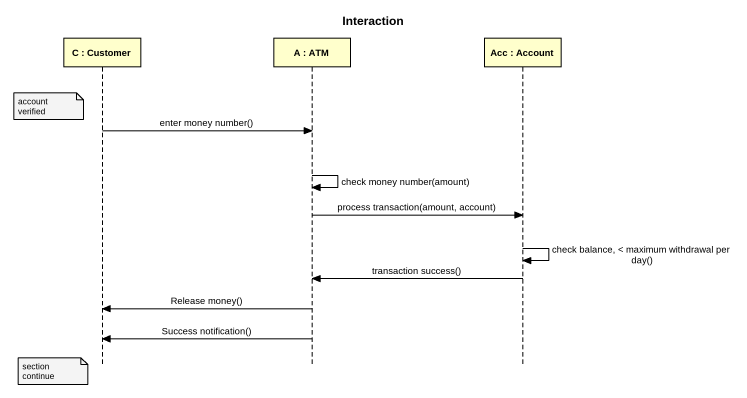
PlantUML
@startuml
title Interaction
hide footbox
participant "C : Customer" as C_Customer
participant "A : ATM" as A_ATM
participant "Acc : Account" as Acc_Account

note left of C_Customer : account verified
C_Customer -> A_ATM : enter money number()
A_ATM -> A_ATM : check money number(amount)
A_ATM -> Acc_Account : process transaction(amount, account)
Acc_Account -> Acc_Account : check balance, < maximum withdrawal per day()
Acc_Account -> A_ATM : transaction success()
A_ATM -> C_Customer : Release money()
A_ATM -> C_Customer : Success notification()
note left of C_Customer : section continue
@enduml
